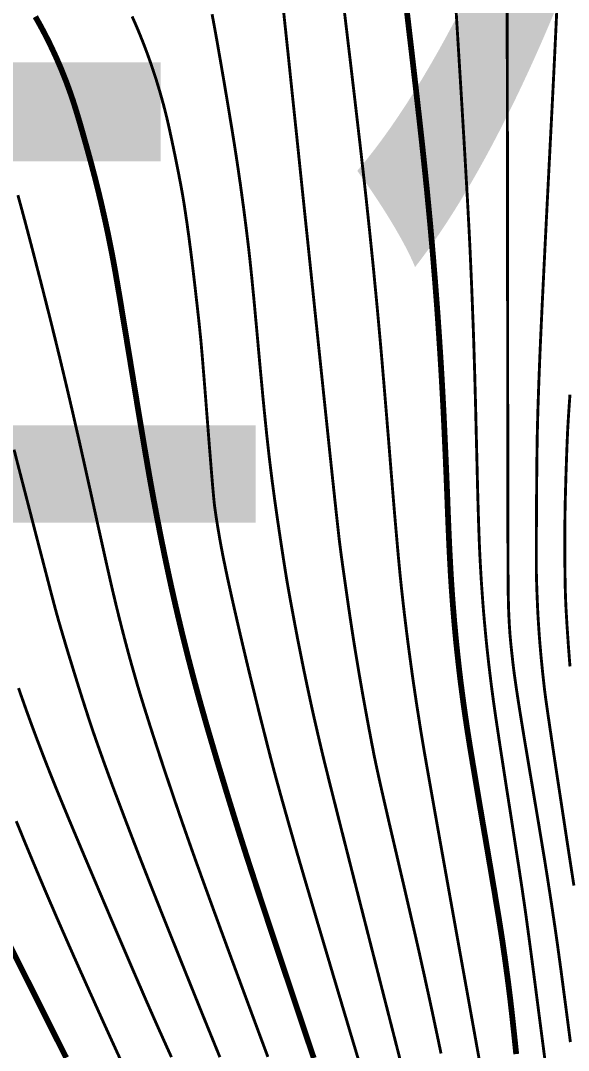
# Model space of a CAD drawing. Extents: x 36524600 to 36525730, y 2746759 to 2747713.
# Drawn here: x 36525098.81 to 36525113.09, y 2747494.51 to 2747521.36 of the extents above; entities that cross this region are included whole.
import ezdxf

# ---------------------------------------------------------------- set-up
doc = ezdxf.new("R2010")
doc.units = 0
doc.header["$LTSCALE"] = 1000
doc.header["$MEASUREMENT"] = 0
doc.layers.add('0-规划文字', color=7, linetype='Continuous')
doc.layers.add('DGX', color=251, linetype='Continuous')
doc.styles.add('黑体', font='simhei.ttf')

# ---------------------------------------------------------------- blocks, each defined once
blk = doc.blocks.new('dxt')
at = {"layer": 'DGX', "color": 253, "linetype": 'Continuous', "flags": 128}
for points, const_width in [([(36525113.132, 2747504.522), (36525113.119, 2747504.674), (36525113.107, 2747504.838), (36525113.093, 2747505.015), (36525113.08, 2747505.204), (36525113.067, 2747505.392), (36525113.055, 2747505.569), (36525113.045, 2747505.734), (36525113.036, 2747505.886), (36525113.028, 2747506.026), (36525113.022, 2747506.154), (36525113.017, 2747506.27), (36525113.013, 2747506.374), (36525113.01, 2747506.478), (36525113.007, 2747506.594), (36525113.005, 2747506.722), (36525113.002, 2747506.863), (36525113, 2747507.015), (36525112.999, 2747507.18), (36525112.997, 2747507.357), (36525112.996, 2747507.547), (36525112.995, 2747507.746), (36525112.995, 2747507.952), (36525112.997, 2747508.164), (36525113, 2747508.384), (36525113.003, 2747508.61), (36525113.008, 2747508.844), (36525113.014, 2747509.084), (36525113.021, 2747509.331), (36525113.028, 2747509.574), (36525113.036, 2747509.799), (36525113.043, 2747510.007), (36525113.05, 2747510.199), (36525113.057, 2747510.374), (36525113.064, 2747510.532), (36525113.07, 2747510.673), (36525113.077, 2747510.798), (36525113.084, 2747510.914), (36525113.091, 2747511.03), (36525113.098, 2747511.146), (36525113.106, 2747511.261), (36525113.114, 2747511.377), (36525113.122, 2747511.493), (36525113.13, 2747511.609)], 0.075), ([(36525113.233, 2747498.809), (36525113.069, 2747499.872), (36525112.926, 2747500.814), (36525112.801, 2747501.633), (36525112.696, 2747502.329), (36525112.611, 2747502.903), (36525112.545, 2747503.355), (36525112.498, 2747503.684), (36525112.471, 2747503.891), (36525112.454, 2747504.036), (36525112.438, 2747504.182), (36525112.422, 2747504.328), (36525112.407, 2747504.474), (36525112.392, 2747504.62), (36525112.378, 2747504.766), (36525112.365, 2747504.912), (36525112.352, 2747505.058), (36525112.34, 2747505.204), (36525112.329, 2747505.35), (36525112.319, 2747505.496), (36525112.309, 2747505.643), (36525112.3, 2747505.789), (36525112.292, 2747505.935), (36525112.285, 2747506.082), (36525112.279, 2747506.228), (36525112.273, 2747506.37), (36525112.268, 2747506.503), (36525112.264, 2747506.626), (36525112.26, 2747506.741), (36525112.257, 2747506.846), (36525112.255, 2747506.942), (36525112.253, 2747507.029), (36525112.252, 2747507.107), (36525112.252, 2747507.197), (36525112.252, 2747507.318), (36525112.252, 2747507.473), (36525112.253, 2747507.659), (36525112.254, 2747507.878), (36525112.255, 2747508.128), (36525112.257, 2747508.412), (36525112.258, 2747508.727), (36525112.261, 2747509.048), (36525112.263, 2747509.348), (36525112.265, 2747509.625), (36525112.268, 2747509.882), (36525112.271, 2747510.117), (36525112.274, 2747510.33), (36525112.277, 2747510.522), (36525112.281, 2747510.692), (36525112.285, 2747510.861), (36525112.29, 2747511.05), (36525112.296, 2747511.26), (36525112.304, 2747511.489), (36525112.312, 2747511.738), (36525112.322, 2747512.007), (36525112.333, 2747512.295), (36525112.345, 2747512.604), (36525112.361, 2747512.971), (36525112.382, 2747513.434), (36525112.408, 2747513.994), (36525112.44, 2747514.649), (36525112.477, 2747515.402), (36525112.519, 2747516.25), (36525112.567, 2747517.195), (36525112.62, 2747518.236), (36525112.673, 2747519.271), (36525112.719, 2747520.198), (36525112.758, 2747521.016), (36525112.791, 2747521.726)], 0.075), ([(36525111.493, 2747521.82), (36525111.494, 2747521.146), (36525111.496, 2747520.25), (36525111.498, 2747519.132), (36525111.5, 2747517.793), (36525111.502, 2747516.232), (36525111.504, 2747514.449), (36525111.506, 2747512.666), (36525111.508, 2747511.108), (36525111.51, 2747509.774), (36525111.512, 2747508.663), (36525111.513, 2747507.777), (36525111.515, 2747507.114), (36525111.518, 2747506.675), (36525111.52, 2747506.46), (36525111.522, 2747506.36), (36525111.524, 2747506.267), (36525111.526, 2747506.18), (36525111.528, 2747506.1), (36525111.53, 2747506.026), (36525111.533, 2747505.958), (36525111.535, 2747505.897), (36525111.537, 2747505.842), (36525111.54, 2747505.791), (36525111.543, 2747505.74), (36525111.545, 2747505.688), (36525111.548, 2747505.637), (36525111.551, 2747505.585), (36525111.554, 2747505.534), (36525111.558, 2747505.482), (36525111.561, 2747505.431), (36525111.565, 2747505.373), (36525111.571, 2747505.303), (36525111.579, 2747505.219), (36525111.588, 2747505.123), (36525111.599, 2747505.014), (36525111.612, 2747504.893), (36525111.627, 2747504.759), (36525111.643, 2747504.611), (36525111.664, 2747504.439), (36525111.692, 2747504.23), (36525111.727, 2747503.984), (36525111.77, 2747503.701), (36525111.82, 2747503.381), (36525111.878, 2747503.024), (36525111.942, 2747502.63), (36525112.015, 2747502.199), (36525112.087, 2747501.767), (36525112.154, 2747501.373), (36525112.214, 2747501.014), (36525112.268, 2747500.693), (36525112.316, 2747500.408), (36525112.357, 2747500.159), (36525112.392, 2747499.947), (36525112.421, 2747499.772), (36525112.447, 2747499.614), (36525112.473, 2747499.457), (36525112.498, 2747499.3), (36525112.523, 2747499.143), (36525112.548, 2747498.985), (36525112.572, 2747498.828), (36525112.597, 2747498.671), (36525112.621, 2747498.513), (36525112.645, 2747498.356), (36525112.669, 2747498.198), (36525112.692, 2747498.041), (36525112.716, 2747497.883), (36525112.739, 2747497.726), (36525112.762, 2747497.568), (36525112.784, 2747497.411), (36525112.807, 2747497.253), (36525112.831, 2747497.075), (36525112.861, 2747496.859), (36525112.896, 2747496.602), (36525112.935, 2747496.306), (36525112.979, 2747495.971), (36525113.029, 2747495.596), (36525113.083, 2747495.181), (36525113.142, 2747494.727)], 0.075), ([(36525110.139, 2747521.99), (36525110.185, 2747521.234), (36525110.238, 2747520.371), (36525110.292, 2747519.494), (36525110.34, 2747518.697), (36525110.383, 2747517.981), (36525110.42, 2747517.344), (36525110.452, 2747516.789), (36525110.478, 2747516.313), (36525110.499, 2747515.917), (36525110.515, 2747515.602), (36525110.528, 2747515.327), (36525110.54, 2747515.052), (36525110.552, 2747514.777), (36525110.564, 2747514.502), (36525110.575, 2747514.227), (36525110.586, 2747513.952), (36525110.596, 2747513.677), (36525110.607, 2747513.402), (36525110.617, 2747513.115), (36525110.627, 2747512.805), (36525110.637, 2747512.473), (36525110.648, 2747512.117), (36525110.658, 2747511.738), (36525110.669, 2747511.337), (36525110.679, 2747510.912), (36525110.69, 2747510.465), (36525110.701, 2747510.023), (36525110.711, 2747509.615), (36525110.72, 2747509.242), (36525110.729, 2747508.904), (36525110.738, 2747508.6), (36525110.746, 2747508.331), (36525110.754, 2747508.096), (36525110.761, 2747507.896), (36525110.768, 2747507.713), (36525110.776, 2747507.53), (36525110.785, 2747507.347), (36525110.795, 2747507.165), (36525110.805, 2747506.982), (36525110.816, 2747506.799), (36525110.828, 2747506.616), (36525110.841, 2747506.434), (36525110.854, 2747506.251), (36525110.868, 2747506.069), (36525110.883, 2747505.886), (36525110.899, 2747505.704), (36525110.916, 2747505.522), (36525110.933, 2747505.339), (36525110.951, 2747505.157), (36525110.97, 2747504.975), (36525110.99, 2747504.793), (36525111.01, 2747504.611), (36525111.032, 2747504.429), (36525111.054, 2747504.248), (36525111.076, 2747504.066), (36525111.1, 2747503.884), (36525111.124, 2747503.703), (36525111.149, 2747503.522), (36525111.178, 2747503.322), (36525111.212, 2747503.086), (36525111.253, 2747502.815), (36525111.299, 2747502.506), (36525111.352, 2747502.162), (36525111.411, 2747501.781), (36525111.475, 2747501.364), (36525111.546, 2747500.911), (36525111.617, 2747500.457), (36525111.681, 2747500.039), (36525111.74, 2747499.656), (36525111.794, 2747499.309), (36525111.841, 2747498.998), (36525111.883, 2747498.722), (36525111.918, 2747498.482), (36525111.948, 2747498.277), (36525111.979, 2747498.061), (36525112.016, 2747497.788), (36525112.061, 2747497.456), (36525112.113, 2747497.066), (36525112.172, 2747496.618), (36525112.238, 2747496.113), (36525112.311, 2747495.549), (36525112.392, 2747494.928), (36525112.472, 2747494.312)], 0.075), ([(36525111.729, 2747494.415), (36525111.693, 2747494.764), (36525111.659, 2747495.079), (36525111.629, 2747495.359), (36525111.601, 2747495.604), (36525111.577, 2747495.815), (36525111.555, 2747495.992), (36525111.535, 2747496.151), (36525111.515, 2747496.31), (36525111.494, 2747496.47), (36525111.472, 2747496.629), (36525111.451, 2747496.788), (36525111.429, 2747496.947), (36525111.406, 2747497.106), (36525111.383, 2747497.265), (36525111.356, 2747497.446), (36525111.321, 2747497.672), (36525111.278, 2747497.942), (36525111.226, 2747498.257), (36525111.167, 2747498.617), (36525111.099, 2747499.021), (36525111.023, 2747499.469), (36525110.939, 2747499.962), (36525110.854, 2747500.457), (36525110.777, 2747500.91), (36525110.708, 2747501.322), (36525110.646, 2747501.691), (36525110.591, 2747502.019), (36525110.544, 2747502.306), (36525110.504, 2747502.551), (36525110.472, 2747502.754), (36525110.444, 2747502.936), (36525110.417, 2747503.119), (36525110.39, 2747503.301), (36525110.364, 2747503.484), (36525110.339, 2747503.667), (36525110.315, 2747503.849), (36525110.291, 2747504.032), (36525110.268, 2747504.216), (36525110.246, 2747504.399), (36525110.225, 2747504.582), (36525110.205, 2747504.765), (36525110.185, 2747504.949), (36525110.166, 2747505.132), (36525110.148, 2747505.316), (36525110.131, 2747505.5), (36525110.114, 2747505.683), (36525110.099, 2747505.867), (36525110.084, 2747506.051), (36525110.069, 2747506.235), (36525110.056, 2747506.419), (36525110.043, 2747506.603), (36525110.031, 2747506.787), (36525110.02, 2747506.971), (36525110.01, 2747507.156), (36525110, 2747507.342), (36525109.99, 2747507.532), (36525109.981, 2747507.727), (36525109.972, 2747507.926), (36525109.963, 2747508.128), (36525109.955, 2747508.335), (36525109.946, 2747508.546), (36525109.938, 2747508.761), (36525109.93, 2747508.983), (36525109.92, 2747509.214), (36525109.911, 2747509.455), (36525109.9, 2747509.705), (36525109.889, 2747509.965), (36525109.877, 2747510.234), (36525109.864, 2747510.513), (36525109.851, 2747510.801), (36525109.837, 2747511.094), (36525109.822, 2747511.386), (36525109.806, 2747511.679), (36525109.79, 2747511.972), (36525109.773, 2747512.265), (36525109.755, 2747512.557), (36525109.736, 2747512.85), (36525109.717, 2747513.143), (36525109.697, 2747513.435), (36525109.677, 2747513.728), (36525109.655, 2747514.02), (36525109.633, 2747514.313), (36525109.61, 2747514.605), (36525109.586, 2747514.897), (36525109.562, 2747515.189), (36525109.537, 2747515.482), (36525109.511, 2747515.774), (36525109.485, 2747516.066), (36525109.457, 2747516.358), (36525109.429, 2747516.65), (36525109.401, 2747516.941), (36525109.371, 2747517.233), (36525109.341, 2747517.525), (36525109.31, 2747517.817), (36525109.277, 2747518.123), (36525109.24, 2747518.459), (36525109.199, 2747518.825), (36525109.154, 2747519.221), (36525109.106, 2747519.647), (36525109.053, 2747520.103), (36525108.997, 2747520.588), (36525108.936, 2747521.104), (36525108.878, 2747521.605)], 0.15), ([(36525110.912, 2747493.46), (36525110.7, 2747494.631), (36525110.46, 2747495.97), (36525110.217, 2747497.32), (36525110.002, 2747498.521), (36525109.814, 2747499.574), (36525109.653, 2747500.478), (36525109.519, 2747501.234), (36525109.412, 2747501.841), (36525109.332, 2747502.299), (36525109.28, 2747502.609), (36525109.241, 2747502.845), (36525109.204, 2747503.08), (36525109.167, 2747503.316), (36525109.13, 2747503.552), (36525109.095, 2747503.788), (36525109.06, 2747504.024), (36525109.026, 2747504.26), (36525108.993, 2747504.497), (36525108.961, 2747504.733), (36525108.929, 2747504.97), (36525108.898, 2747505.207), (36525108.868, 2747505.443), (36525108.839, 2747505.68), (36525108.81, 2747505.917), (36525108.783, 2747506.154), (36525108.756, 2747506.392), (36525108.728, 2747506.65), (36525108.697, 2747506.953), (36525108.664, 2747507.298), (36525108.629, 2747507.687), (36525108.591, 2747508.119), (36525108.55, 2747508.594), (36525108.507, 2747509.112), (36525108.461, 2747509.674), (36525108.416, 2747510.238), (36525108.373, 2747510.763), (36525108.333, 2747511.25), (36525108.296, 2747511.698), (36525108.261, 2747512.107), (36525108.23, 2747512.478), (36525108.201, 2747512.809), (36525108.175, 2747513.102), (36525108.15, 2747513.376), (36525108.125, 2747513.65), (36525108.1, 2747513.923), (36525108.074, 2747514.197), (36525108.047, 2747514.47), (36525108.021, 2747514.744), (36525107.994, 2747515.017), (36525107.966, 2747515.291), (36525107.938, 2747515.564), (36525107.91, 2747515.837), (36525107.881, 2747516.111), (36525107.852, 2747516.384), (36525107.823, 2747516.657), (36525107.793, 2747516.93), (36525107.763, 2747517.203), (36525107.732, 2747517.477), (36525107.699, 2747517.767), (36525107.662, 2747518.093), (36525107.62, 2747518.453), (36525107.574, 2747518.849), (36525107.524, 2747519.28), (36525107.469, 2747519.746), (36525107.41, 2747520.246), (36525107.346, 2747520.782), (36525107.284, 2747521.305), (36525107.229, 2747521.767)], 0.075), ([(36525105.634, 2747521.885), (36525105.695, 2747521.302), (36525105.779, 2747520.511), (36525105.883, 2747519.513), (36525106.01, 2747518.307), (36525106.157, 2747516.894), (36525106.327, 2747515.273), (36525106.496, 2747513.647), (36525106.646, 2747512.219), (36525106.775, 2747510.987), (36525106.884, 2747509.954), (36525106.973, 2747509.117), (36525107.042, 2747508.478), (36525107.091, 2747508.036), (36525107.119, 2747507.791), (36525107.139, 2747507.636), (36525107.161, 2747507.463), (36525107.187, 2747507.272), (36525107.216, 2747507.063), (36525107.248, 2747506.835), (36525107.283, 2747506.59), (36525107.321, 2747506.326), (36525107.362, 2747506.044), (36525107.405, 2747505.753), (36525107.449, 2747505.463), (36525107.494, 2747505.172), (36525107.541, 2747504.882), (36525107.589, 2747504.592), (36525107.638, 2747504.302), (36525107.688, 2747504.013), (36525107.739, 2747503.723), (36525107.79, 2747503.443), (36525107.838, 2747503.181), (36525107.883, 2747502.937), (36525107.926, 2747502.712), (36525107.965, 2747502.504), (36525108.002, 2747502.315), (36525108.036, 2747502.144), (36525108.068, 2747501.991), (36525108.103, 2747501.828), (36525108.147, 2747501.627), (36525108.2, 2747501.389), (36525108.263, 2747501.112), (36525108.335, 2747500.798), (36525108.416, 2747500.446), (36525108.507, 2747500.056), (36525108.607, 2747499.628), (36525108.707, 2747499.197), (36525108.801, 2747498.797), (36525108.886, 2747498.429), (36525108.964, 2747498.092), (36525109.034, 2747497.787), (36525109.097, 2747497.514), (36525109.152, 2747497.272), (36525109.2, 2747497.062), (36525109.243, 2747496.867), (36525109.286, 2747496.673), (36525109.33, 2747496.478), (36525109.372, 2747496.284), (36525109.415, 2747496.089), (36525109.458, 2747495.894), (36525109.5, 2747495.699), (36525109.542, 2747495.504), (36525109.587, 2747495.291), (36525109.64, 2747495.041), (36525109.701, 2747494.754), (36525109.768, 2747494.429)], 0.075), ([(36525103.798, 2747521.531), (36525103.826, 2747521.383), (36525103.858, 2747521.21), (36525103.894, 2747521.011), (36525103.934, 2747520.788), (36525103.977, 2747520.539), (36525104.025, 2747520.265), (36525104.073, 2747519.984), (36525104.119, 2747519.717), (36525104.162, 2747519.461), (36525104.203, 2747519.218), (36525104.241, 2747518.988), (36525104.277, 2747518.77), (36525104.311, 2747518.565), (36525104.342, 2747518.372), (36525104.372, 2747518.186), (36525104.401, 2747517.999), (36525104.43, 2747517.812), (36525104.458, 2747517.626), (36525104.486, 2747517.439), (36525104.513, 2747517.252), (36525104.54, 2747517.065), (36525104.566, 2747516.878), (36525104.591, 2747516.691), (36525104.617, 2747516.503), (36525104.641, 2747516.316), (36525104.665, 2747516.129), (36525104.689, 2747515.941), (36525104.712, 2747515.754), (36525104.735, 2747515.566), (36525104.757, 2747515.379), (36525104.78, 2747515.174), (36525104.805, 2747514.937), (36525104.833, 2747514.666), (36525104.863, 2747514.361), (36525104.896, 2747514.024), (36525104.93, 2747513.652), (36525104.968, 2747513.248), (36525105.007, 2747512.81), (36525105.047, 2747512.37), (36525105.086, 2747511.956), (36525105.122, 2747511.571), (36525105.157, 2747511.212), (36525105.191, 2747510.882), (36525105.222, 2747510.578), (36525105.252, 2747510.303), (36525105.28, 2747510.054), (36525105.308, 2747509.819), (36525105.337, 2747509.583), (36525105.367, 2747509.345), (36525105.399, 2747509.107), (36525105.431, 2747508.867), (36525105.465, 2747508.626), (36525105.5, 2747508.383), (36525105.536, 2747508.14), (36525105.571, 2747507.904), (36525105.604, 2747507.686), (36525105.635, 2747507.485), (36525105.663, 2747507.301), (36525105.689, 2747507.135), (36525105.713, 2747506.986), (36525105.734, 2747506.854), (36525105.753, 2747506.74), (36525105.773, 2747506.627), (36525105.795, 2747506.502), (36525105.82, 2747506.363), (36525105.847, 2747506.211), (36525105.878, 2747506.046), (36525105.911, 2747505.868), (36525105.946, 2747505.677), (36525105.985, 2747505.473), (36525106.025, 2747505.262), (36525106.066, 2747505.051), (36525106.108, 2747504.841), (36525106.15, 2747504.63), (36525106.193, 2747504.42), (36525106.237, 2747504.21), (36525106.281, 2747504), (36525106.326, 2747503.79), (36525106.371, 2747503.58), (36525106.417, 2747503.371), (36525106.464, 2747503.161), (36525106.512, 2747502.952), (36525106.56, 2747502.743), (36525106.609, 2747502.534), (36525106.658, 2747502.325), (36525106.708, 2747502.116), (36525106.775, 2747501.845), (36525106.874, 2747501.447), (36525107.006, 2747500.924), (36525107.17, 2747500.275), (36525107.367, 2747499.5), (36525107.596, 2747498.599), (36525107.858, 2747497.572), (36525108.152, 2747496.42), (36525108.444, 2747495.275), (36525108.701, 2747494.27)], 0.075), ([(36525107.708, 2747493.957), (36525107.482, 2747494.71), (36525107.234, 2747495.541), (36525106.986, 2747496.373), (36525106.76, 2747497.134), (36525106.556, 2747497.822), (36525106.374, 2747498.438), (36525106.214, 2747498.981), (36525106.076, 2747499.452), (36525105.96, 2747499.851), (36525105.867, 2747500.178), (36525105.787, 2747500.46), (36525105.713, 2747500.723), (36525105.644, 2747500.968), (36525105.58, 2747501.196), (36525105.523, 2747501.405), (36525105.47, 2747501.596), (36525105.423, 2747501.769), (36525105.382, 2747501.924), (36525105.341, 2747502.08), (36525105.296, 2747502.253), (36525105.247, 2747502.444), (36525105.194, 2747502.654), (36525105.136, 2747502.882), (36525105.074, 2747503.128), (36525105.008, 2747503.392), (36525104.938, 2747503.675), (36525104.866, 2747503.967), (36525104.794, 2747504.26), (36525104.723, 2747504.553), (36525104.653, 2747504.848), (36525104.583, 2747505.143), (36525104.514, 2747505.439), (36525104.446, 2747505.735), (36525104.378, 2747506.033), (36525104.313, 2747506.321), (36525104.253, 2747506.592), (36525104.198, 2747506.843), (36525104.149, 2747507.077), (36525104.105, 2747507.291), (36525104.066, 2747507.488), (36525104.032, 2747507.666), (36525104.003, 2747507.825), (36525103.978, 2747507.971), (36525103.955, 2747508.107), (36525103.934, 2747508.234), (36525103.915, 2747508.351), (36525103.898, 2747508.46), (36525103.884, 2747508.559), (36525103.871, 2747508.648), (36525103.861, 2747508.729), (36525103.85, 2747508.827), (36525103.836, 2747508.97), (36525103.819, 2747509.159), (36525103.799, 2747509.393), (36525103.776, 2747509.672), (36525103.75, 2747509.996), (36525103.72, 2747510.365), (36525103.688, 2747510.78), (36525103.655, 2747511.197), (36525103.626, 2747511.573), (36525103.599, 2747511.91), (36525103.575, 2747512.206), (36525103.554, 2747512.462), (36525103.536, 2747512.677), (36525103.521, 2747512.853), (36525103.509, 2747512.988), (36525103.497, 2747513.11), (36525103.483, 2747513.246), (36525103.468, 2747513.397), (36525103.45, 2747513.562), (36525103.43, 2747513.741), (36525103.409, 2747513.935), (36525103.385, 2747514.142), (36525103.36, 2747514.365), (36525103.334, 2747514.588), (36525103.309, 2747514.8), (36525103.285, 2747515.001), (36525103.262, 2747515.189), (36525103.24, 2747515.367), (36525103.218, 2747515.532), (36525103.198, 2747515.687), (36525103.179, 2747515.829), (36525103.16, 2747515.963), (36525103.142, 2747516.092), (36525103.124, 2747516.214), (36525103.107, 2747516.331), (36525103.09, 2747516.442), (36525103.074, 2747516.548), (36525103.058, 2747516.648), (36525103.042, 2747516.742), (36525103.026, 2747516.839), (36525103.006, 2747516.949), (36525102.984, 2747517.071), (36525102.958, 2747517.205), (36525102.93, 2747517.351), (36525102.899, 2747517.509), (36525102.865, 2747517.679), (36525102.828, 2747517.861), (36525102.79, 2747518.043), (36525102.755, 2747518.212), (36525102.721, 2747518.369), (36525102.69, 2747518.513), (36525102.661, 2747518.644), (36525102.634, 2747518.762), (36525102.609, 2747518.867), (36525102.586, 2747518.959), (36525102.564, 2747519.046), (36525102.542, 2747519.131), (36525102.519, 2747519.217), (36525102.495, 2747519.303), (36525102.471, 2747519.388), (36525102.447, 2747519.474), (36525102.422, 2747519.559), (36525102.396, 2747519.644), (36525102.37, 2747519.729), (36525102.344, 2747519.814), (36525102.317, 2747519.899), (36525102.289, 2747519.983), (36525102.262, 2747520.067), (36525102.233, 2747520.152), (36525102.204, 2747520.236), (36525102.175, 2747520.32), (36525102.145, 2747520.403), (36525102.115, 2747520.487), (36525102.084, 2747520.57), (36525102.053, 2747520.653), (36525102.021, 2747520.736), (36525101.989, 2747520.819), (36525101.956, 2747520.901), (36525101.923, 2747520.984), (36525101.889, 2747521.066), (36525101.855, 2747521.148), (36525101.82, 2747521.23), (36525101.785, 2747521.311), (36525101.749, 2747521.392), (36525101.713, 2747521.473)], 0.075), ([(36525099.19, 2747521.467), (36525099.229, 2747521.397), (36525099.274, 2747521.318), (36525099.32, 2747521.234), (36525099.366, 2747521.149), (36525099.411, 2747521.065), (36525099.455, 2747520.979), (36525099.499, 2747520.894), (36525099.542, 2747520.808), (36525099.584, 2747520.722), (36525099.625, 2747520.635), (36525099.666, 2747520.548), (36525099.706, 2747520.461), (36525099.746, 2747520.374), (36525099.784, 2747520.286), (36525099.822, 2747520.198), (36525099.86, 2747520.109), (36525099.896, 2747520.021), (36525099.932, 2747519.932), (36525099.967, 2747519.842), (36525100.002, 2747519.753), (36525100.035, 2747519.663), (36525100.068, 2747519.573), (36525100.101, 2747519.482), (36525100.132, 2747519.391), (36525100.163, 2747519.301), (36525100.193, 2747519.209), (36525100.224, 2747519.112), (36525100.258, 2747519.003), (36525100.294, 2747518.882), (36525100.334, 2747518.75), (36525100.376, 2747518.605), (36525100.421, 2747518.449), (36525100.468, 2747518.281), (36525100.519, 2747518.101), (36525100.569, 2747517.92), (36525100.617, 2747517.745), (36525100.662, 2747517.579), (36525100.704, 2747517.419), (36525100.744, 2747517.268), (36525100.781, 2747517.124), (36525100.815, 2747516.988), (36525100.846, 2747516.859), (36525100.876, 2747516.734), (36525100.906, 2747516.609), (36525100.935, 2747516.484), (36525100.963, 2747516.358), (36525100.991, 2747516.233), (36525101.019, 2747516.107), (36525101.046, 2747515.982), (36525101.073, 2747515.856), (36525101.099, 2747515.73), (36525101.125, 2747515.604), (36525101.15, 2747515.478), (36525101.175, 2747515.352), (36525101.199, 2747515.226), (36525101.223, 2747515.1), (36525101.246, 2747514.973), (36525101.269, 2747514.847), (36525101.295, 2747514.697), (36525101.329, 2747514.499), (36525101.371, 2747514.253), (36525101.42, 2747513.96), (36525101.476, 2747513.62), (36525101.54, 2747513.232), (36525101.612, 2747512.796), (36525101.691, 2747512.313), (36525101.771, 2747511.823), (36525101.846, 2747511.367), (36525101.916, 2747510.945), (36525101.981, 2747510.558), (36525102.04, 2747510.204), (36525102.095, 2747509.885), (36525102.144, 2747509.6), (36525102.188, 2747509.349), (36525102.23, 2747509.116), (36525102.273, 2747508.882), (36525102.317, 2747508.649), (36525102.361, 2747508.416), (36525102.406, 2747508.183), (36525102.452, 2747507.95), (36525102.499, 2747507.717), (36525102.546, 2747507.485), (36525102.595, 2747507.252), (36525102.644, 2747507.02), (36525102.694, 2747506.788), (36525102.745, 2747506.556), (36525102.797, 2747506.325), (36525102.85, 2747506.093), (36525102.904, 2747505.862), (36525102.959, 2747505.631), (36525103.014, 2747505.4), (36525103.071, 2747505.17), (36525103.129, 2747504.94), (36525103.187, 2747504.71), (36525103.247, 2747504.48), (36525103.307, 2747504.25), (36525103.369, 2747504.021), (36525103.431, 2747503.792), (36525103.496, 2747503.558), (36525103.565, 2747503.314), (36525103.637, 2747503.059), (36525103.714, 2747502.794), (36525103.795, 2747502.519), (36525103.879, 2747502.233), (36525103.967, 2747501.937), (36525104.06, 2747501.631), (36525104.153, 2747501.322), (36525104.246, 2747501.019), (36525104.338, 2747500.721), (36525104.429, 2747500.429), (36525104.519, 2747500.142), (36525104.608, 2747499.861), (36525104.696, 2747499.585), (36525104.784, 2747499.314), (36525104.878, 2747499.026), (36525104.986, 2747498.696), (36525105.108, 2747498.325), (36525105.245, 2747497.913), (36525105.396, 2747497.46), (36525105.561, 2747496.965), (36525105.74, 2747496.428), (36525105.933, 2747495.851), (36525106.124, 2747495.281), (36525106.296, 2747494.768), (36525106.45, 2747494.311)], 0.15), ([(36525098.734, 2747516.813), (36525098.773, 2747516.673), (36525098.819, 2747516.505), (36525098.872, 2747516.308), (36525098.932, 2747516.084), (36525098.999, 2747515.83), (36525099.073, 2747515.549), (36525099.154, 2747515.239), (36525099.241, 2747514.901), (36525099.332, 2747514.551), (36525099.42, 2747514.204), (36525099.507, 2747513.862), (36525099.592, 2747513.524), (36525099.675, 2747513.189), (36525099.756, 2747512.859), (36525099.836, 2747512.532), (36525099.913, 2747512.209), (36525099.992, 2747511.879), (36525100.074, 2747511.53), (36525100.16, 2747511.162), (36525100.248, 2747510.775), (36525100.341, 2747510.37), (36525100.436, 2747509.945), (36525100.535, 2747509.501), (36525100.638, 2747509.039), (36525100.737, 2747508.587), (36525100.828, 2747508.176), (36525100.911, 2747507.805), (36525100.984, 2747507.475), (36525101.049, 2747507.184), (36525101.106, 2747506.934), (36525101.153, 2747506.725), (36525101.192, 2747506.556), (36525101.227, 2747506.407), (36525101.263, 2747506.258), (36525101.298, 2747506.109), (36525101.335, 2747505.961), (36525101.371, 2747505.813), (36525101.409, 2747505.664), (36525101.446, 2747505.516), (36525101.485, 2747505.368), (36525101.523, 2747505.22), (36525101.563, 2747505.072), (36525101.602, 2747504.924), (36525101.642, 2747504.777), (36525101.683, 2747504.63), (36525101.724, 2747504.482), (36525101.766, 2747504.335), (36525101.808, 2747504.188), (36525101.853, 2747504.032), (36525101.905, 2747503.858), (36525101.964, 2747503.666), (36525102.029, 2747503.456), (36525102.101, 2747503.228), (36525102.179, 2747502.982), (36525102.264, 2747502.718), (36525102.355, 2747502.436), (36525102.45, 2747502.145), (36525102.546, 2747501.855), (36525102.643, 2747501.565), (36525102.741, 2747501.275), (36525102.839, 2747500.985), (36525102.938, 2747500.695), (36525103.038, 2747500.406), (36525103.139, 2747500.117), (36525103.248, 2747499.807), (36525103.373, 2747499.455), (36525103.515, 2747499.062), (36525103.673, 2747498.626), (36525103.847, 2747498.149), (36525104.037, 2747497.629), (36525104.243, 2747497.068), (36525104.466, 2747496.465), (36525104.688, 2747495.864), (36525104.893, 2747495.31), (36525105.081, 2747494.803), (36525105.253, 2747494.342)], 0.075), ([(36525098.634, 2747510.176), (36525098.854, 2747509.323), (36525099.05, 2747508.565), (36525099.221, 2747507.902), (36525099.369, 2747507.333), (36525099.492, 2747506.86), (36525099.59, 2747506.482), (36525099.665, 2747506.198), (36525099.715, 2747506.01), (36525099.756, 2747505.86), (36525099.803, 2747505.693), (36525099.857, 2747505.509), (36525099.916, 2747505.308), (36525099.981, 2747505.089), (36525100.052, 2747504.853), (36525100.13, 2747504.6), (36525100.213, 2747504.33), (36525100.297, 2747504.06), (36525100.376, 2747503.807), (36525100.451, 2747503.572), (36525100.521, 2747503.355), (36525100.585, 2747503.155), (36525100.646, 2747502.973), (36525100.701, 2747502.809), (36525100.752, 2747502.662), (36525100.8, 2747502.525), (36525100.849, 2747502.387), (36525100.898, 2747502.249), (36525100.947, 2747502.112), (36525100.996, 2747501.974), (36525101.046, 2747501.837), (36525101.096, 2747501.7), (36525101.147, 2747501.562), (36525101.2, 2747501.417), (36525101.261, 2747501.254), (36525101.329, 2747501.074), (36525101.403, 2747500.878), (36525101.484, 2747500.664), (36525101.571, 2747500.434), (36525101.666, 2747500.186), (36525101.767, 2747499.922), (36525101.882, 2747499.624), (36525102.018, 2747499.276), (36525102.174, 2747498.878), (36525102.352, 2747498.43), (36525102.55, 2747497.931), (36525102.77, 2747497.383), (36525103.01, 2747496.785), (36525103.271, 2747496.137), (36525103.533, 2747495.487), (36525103.777, 2747494.887), (36525104.002, 2747494.334)], 0.075), ([(36525102.739, 2747494.334), (36525102.626, 2747494.583), (36525102.514, 2747494.832), (36525102.402, 2747495.082), (36525102.291, 2747495.332), (36525102.181, 2747495.582), (36525102.071, 2747495.832), (36525101.957, 2747496.096), (36525101.831, 2747496.386), (36525101.695, 2747496.702), (36525101.548, 2747497.044), (36525101.39, 2747497.413), (36525101.221, 2747497.807), (36525101.042, 2747498.228), (36525100.852, 2747498.675), (36525100.664, 2747499.118), (36525100.49, 2747499.528), (36525100.332, 2747499.903), (36525100.188, 2747500.245), (36525100.059, 2747500.553), (36525099.945, 2747500.828), (36525099.846, 2747501.068), (36525099.761, 2747501.275), (36525099.684, 2747501.465), (36525099.608, 2747501.655), (36525099.533, 2747501.845), (36525099.458, 2747502.036), (36525099.384, 2747502.227), (36525099.311, 2747502.419), (36525099.238, 2747502.61), (36525099.166, 2747502.802), (36525099.095, 2747502.994), (36525099.025, 2747503.187), (36525098.955, 2747503.379), (36525098.887, 2747503.572), (36525098.818, 2747503.766), (36525098.751, 2747503.959)], 0.075), ([(36525101.43, 2747494.228), (36525101.313, 2747494.481), (36525101.192, 2747494.746), (36525101.067, 2747495.02), (36525100.938, 2747495.305), (36525100.808, 2747495.593), (36525100.681, 2747495.876), (36525100.556, 2747496.153), (36525100.434, 2747496.426), (36525100.314, 2747496.694), (36525100.197, 2747496.956), (36525100.083, 2747497.214), (36525099.972, 2747497.467), (36525099.862, 2747497.717), (36525099.752, 2747497.968), (36525099.644, 2747498.219), (36525099.535, 2747498.47), (36525099.428, 2747498.721), (36525099.321, 2747498.973), (36525099.215, 2747499.225), (36525099.109, 2747499.477), (36525099.004, 2747499.729), (36525098.899, 2747499.982), (36525098.796, 2747500.235), (36525098.692, 2747500.488)], 0.075), ([(36525098.515, 2747497.271), (36525098.881, 2747496.538), (36525099.213, 2747495.877), (36525099.508, 2747495.287), (36525099.769, 2747494.768), (36525099.995, 2747494.32)], 0.15)]:
    blk.add_lwpolyline(points, dxfattribs=dict(at, const_width=const_width))

msp = doc.modelspace()

# ---------------------------------------------------------------- block references
msp.add_blockref('dxt', (0, 0))

# ---------------------------------------------------------------- texts
at = {"layer": '0-规划文字', "color": 1, "style": '黑体'}
msp.add_text('原始坐标 勿动', height=26.2869, dxfattribs=at).set_placement((36524999.159, 2747509.738))

doc.saveas('drawing.dxf')
